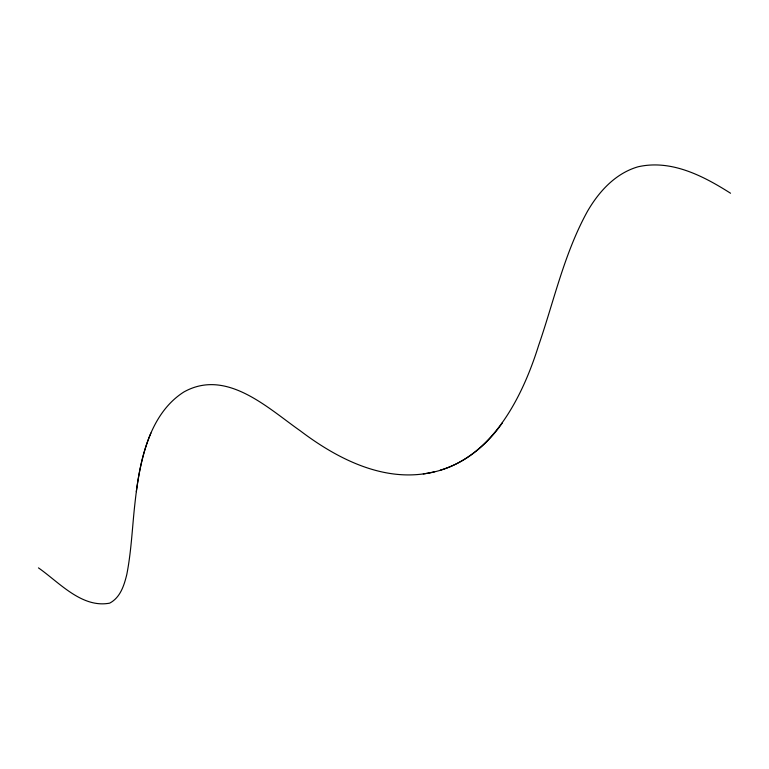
<?xml version="1.0" encoding="UTF-8"?>
<svg xmlns="http://www.w3.org/2000/svg" width="769" height="769" viewBox="0 0 769 769"><rect width="100%" height="100%" fill="white"/><g stroke="black" fill="none" stroke-linecap="round" stroke-linejoin="round"><path stroke-width="1.15" d="M434.677 471.724C386.105 483.893 338.024 459.429 300.237 430.784C267.525 407.858 226.355 368.159 183.829 392.007C158.068 408.406 146.379 438.714 140.362 467.427C137.478 481.058 135.825 494.919 134.354 508.77C132.105 530.716 131.047 552.834 126.789 574.52C124.088 585.469 120.368 597.523 109.679 603.146C81.793 608.433 59.088 582.287 38.45 567.878M136.315 491.67C139.035 471.685 143.034 451.711 150.897 433.053M502.378 422.835C487.354 444.597 465.879 462.592 440.252 470.195M423.306 473.887C487.729 465.908 521.209 401.12 538.598 345.521C554.122 300.535 564.302 253.261 587.478 211.302C598.936 191.519 615.44 173.352 638.039 166.796C671.231 159.25 703.347 175.947 730.55 193.24"/></g></svg>
